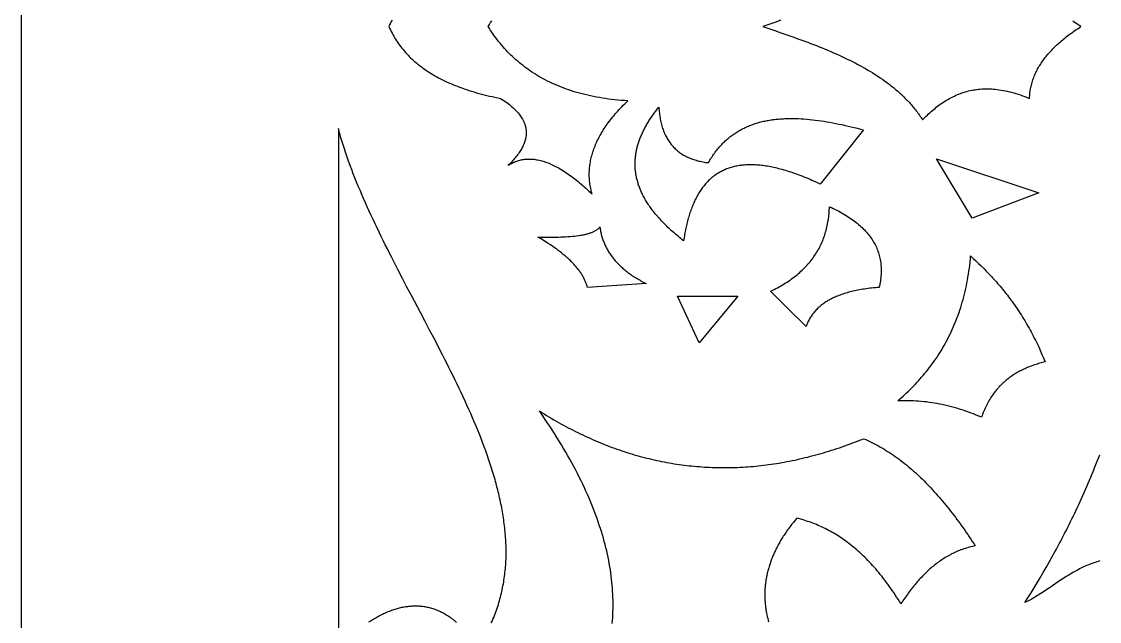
# Model space of a CAD drawing. Extents: x -4113 to -3113, y 1469 to 2469.
# Drawn here: x -4113 to -3908.9, y 1592.1 to 1705.8 of the extents above; entities that cross this region are included whole.
import ezdxf

# ---------------------------------------------------------------- set-up
doc = ezdxf.new("R2010")
doc.units = 0
doc.layers.add('PLAN_1', color=18, linetype='CONTINUOUS')

msp = doc.modelspace()

# ---------------------------------------------------------------- linework, layer by layer
at = {"layer": 'PLAN_1'}
for points in [[(-4113.04, 2469.07), (-3113.04, 2469.07), (-3113.04, 1469.07), (-4113.04, 1469.07)], [(-3987.65, 1664.27), (-3987.92, 1664.48), (-3988.19, 1664.7), (-3988.45, 1664.91), (-3988.71, 1665.13), (-3988.96, 1665.34), (-3989.21, 1665.55), (-3989.46, 1665.77), (-3989.7, 1665.98), (-3989.94, 1666.19), (-3990.17, 1666.4), (-3990.4, 1666.61), (-3990.62, 1666.82), (-3990.84, 1667.03), (-3991.05, 1667.24), (-3991.26, 1667.46), (-3991.47, 1667.66), (-3991.67, 1667.87), (-3991.87, 1668.08), (-3992.06, 1668.29), (-3992.25, 1668.5), (-3992.44, 1668.71), (-3992.62, 1668.92), (-3992.8, 1669.13), (-3992.97, 1669.33), (-3993.14, 1669.54), (-3993.3, 1669.75), (-3993.46, 1669.95), (-3993.62, 1670.16), (-3993.77, 1670.37), (-3993.92, 1670.57), (-3994.07, 1670.78), (-3994.21, 1670.98), (-3994.35, 1671.19), (-3994.48, 1671.39), (-3994.61, 1671.6), (-3994.73, 1671.8), (-3994.86, 1672), (-3994.97, 1672.21), (-3995.09, 1672.41), (-3995.2, 1672.61), (-3995.3, 1672.82), (-3995.41, 1673.02), (-3995.51, 1673.22), (-3995.6, 1673.42), (-3995.69, 1673.62), (-3995.78, 1673.83), (-3995.86, 1674.03), (-3995.95, 1674.23), (-3996.02, 1674.43), (-3996.1, 1674.63), (-3996.17, 1674.83), (-3996.23, 1675.03), (-3996.29, 1675.23), (-3996.35, 1675.43), (-3996.41, 1675.63), (-3996.46, 1675.83), (-3996.51, 1676.02), (-3996.56, 1676.22), (-3996.6, 1676.42), (-3996.64, 1676.62), (-3996.67, 1676.82), (-3996.7, 1677.01), (-3996.73, 1677.21), (-3996.76, 1677.41), (-3996.78, 1677.6), (-3996.8, 1677.8), (-3996.81, 1678), (-3996.83, 1678.19), (-3996.83, 1678.39), (-3996.84, 1678.58), (-3996.84, 1678.78), (-3996.84, 1678.97), (-3996.84, 1679.17), (-3996.83, 1679.36), (-3996.82, 1679.56), (-3996.81, 1679.75), (-3996.79, 1679.95), (-3996.77, 1680.14), (-3996.75, 1680.33), (-3996.72, 1680.53), (-3996.7, 1680.72), (-3996.66, 1680.91), (-3996.63, 1681.11), (-3996.59, 1681.3), (-3996.55, 1681.49), (-3996.51, 1681.68), (-3996.46, 1681.87), (-3996.42, 1682.07), (-3996.36, 1682.26), (-3996.31, 1682.45), (-3996.25, 1682.64), (-3996.19, 1682.83), (-3996.13, 1683.02), (-3996.06, 1683.21), (-3996, 1683.4), (-3995.93, 1683.59), (-3995.85, 1683.78), (-3995.78, 1683.97), (-3995.7, 1684.16), (-3995.62, 1684.35), (-3995.53, 1684.54), (-3995.45, 1684.73), (-3995.36, 1684.92), (-3995.26, 1685.11), (-3995.17, 1685.3), (-3995.07, 1685.48), (-3994.97, 1685.67), (-3994.87, 1685.86), (-3994.77, 1686.05), (-3994.66, 1686.23), (-3994.55, 1686.42), (-3994.44, 1686.61), (-3994.33, 1686.8), (-3994.21, 1686.98), (-3994.09, 1687.17), (-3993.97, 1687.36), (-3993.72, 1687.73), (-3993.47, 1688.1), (-3993.2, 1688.47), (-3992.92, 1688.84), (-3992.64, 1689.21), (-3992.35, 1689.58), (-3992.33, 1689.29), (-3992.3, 1689), (-3992.28, 1688.71), (-3992.24, 1688.43), (-3992.21, 1688.15), (-3992.17, 1687.87), (-3992.12, 1687.6), (-3992.07, 1687.33), (-3992.02, 1687.07), (-3991.96, 1686.81), (-3991.9, 1686.56), (-3991.84, 1686.31), (-3991.77, 1686.06), (-3991.7, 1685.82), (-3991.62, 1685.58), (-3991.54, 1685.35), (-3991.46, 1685.12), (-3991.37, 1684.9), (-3991.27, 1684.68), (-3991.18, 1684.46), (-3991.08, 1684.25), (-3990.97, 1684.04), (-3990.86, 1683.84), (-3990.75, 1683.64), (-3990.63, 1683.44), (-3990.51, 1683.25), (-3990.39, 1683.06), (-3990.26, 1682.88), (-3990.13, 1682.7), (-3989.99, 1682.53), (-3989.85, 1682.36), (-3989.7, 1682.19), (-3989.56, 1682.03), (-3989.4, 1681.87), (-3989.25, 1681.72), (-3989.08, 1681.57), (-3988.92, 1681.42), (-3988.75, 1681.28), (-3988.58, 1681.14), (-3988.4, 1681.01), (-3988.22, 1680.88), (-3988.03, 1680.76), (-3987.85, 1680.64), (-3987.65, 1680.52), (-3987.46, 1680.41), (-3987.25, 1680.3), (-3987.05, 1680.2), (-3986.84, 1680.1), (-3986.63, 1680), (-3986.41, 1679.91), (-3986.19, 1679.82), (-3985.96, 1679.74), (-3985.73, 1679.66), (-3985.5, 1679.59), (-3985.26, 1679.52), (-3985.02, 1679.45), (-3984.78, 1679.39), (-3984.53, 1679.33), (-3984.27, 1679.28), (-3984.02, 1679.23), (-3983.75, 1679.19), (-3983.49, 1679.14), (-3983.22, 1679.11), (-3982.95, 1679.08), (-3982.81, 1679.31), (-3982.68, 1679.54), (-3982.54, 1679.76), (-3982.41, 1679.98), (-3982.27, 1680.2), (-3982.12, 1680.42), (-3981.98, 1680.63), (-3981.83, 1680.83), (-3981.68, 1681.04), (-3981.53, 1681.24), (-3981.38, 1681.43), (-3981.23, 1681.62), (-3981.07, 1681.81), (-3980.92, 1682), (-3980.76, 1682.18), (-3980.6, 1682.36), (-3980.43, 1682.53), (-3980.27, 1682.7), (-3980.1, 1682.87), (-3979.93, 1683.04), (-3979.76, 1683.2), (-3979.59, 1683.35), (-3979.42, 1683.51), (-3979.24, 1683.66), (-3979.06, 1683.81), (-3978.88, 1683.95), (-3978.7, 1684.09), (-3978.52, 1684.23), (-3978.34, 1684.36), (-3978.15, 1684.5), (-3977.96, 1684.62), (-3977.77, 1684.75), (-3977.58, 1684.87), (-3977.39, 1684.99), (-3977.2, 1685.1), (-3977, 1685.22), (-3976.8, 1685.33), (-3976.6, 1685.43), (-3976.4, 1685.54), (-3976.2, 1685.64), (-3976, 1685.73), (-3975.79, 1685.83), (-3975.58, 1685.92), (-3975.38, 1686.01), (-3975.17, 1686.09), (-3974.95, 1686.18), (-3974.74, 1686.26), (-3974.53, 1686.33), (-3974.31, 1686.41), (-3974.09, 1686.48), (-3973.88, 1686.55), (-3973.66, 1686.62), (-3973.43, 1686.68), (-3973.21, 1686.74), (-3972.99, 1686.8), (-3972.76, 1686.85), (-3972.53, 1686.91), (-3972.3, 1686.96), (-3972.07, 1687), (-3971.84, 1687.05), (-3971.61, 1687.09), (-3971.38, 1687.13), (-3971.14, 1687.17), (-3970.9, 1687.2), (-3970.67, 1687.24), (-3970.43, 1687.27), (-3970.19, 1687.29), (-3969.94, 1687.32), (-3969.7, 1687.34), (-3969.46, 1687.36), (-3969.21, 1687.38), (-3968.97, 1687.4), (-3968.72, 1687.41), (-3968.47, 1687.42), (-3968.22, 1687.43), (-3967.97, 1687.44), (-3967.71, 1687.44), (-3967.46, 1687.45), (-3967.21, 1687.45), (-3966.95, 1687.45), (-3966.69, 1687.44), (-3966.43, 1687.44), (-3966.17, 1687.43), (-3965.91, 1687.42), (-3965.39, 1687.39), (-3964.86, 1687.36), (-3964.33, 1687.32), (-3963.79, 1687.27), (-3963.25, 1687.21), (-3962.71, 1687.15), (-3962.16, 1687.08), (-3961.61, 1687), (-3961.06, 1686.92), (-3960.5, 1686.82), (-3959.94, 1686.73), (-3959.37, 1686.62), (-3958.8, 1686.51), (-3958.23, 1686.4), (-3957.66, 1686.28), (-3957.08, 1686.15), (-3956.5, 1686.02), (-3955.92, 1685.88), (-3955.34, 1685.74), (-3954.75, 1685.59), (-3954.16, 1685.44), (-3953.57, 1685.29), (-3961.79, 1675.02), (-3962.18, 1675.2), (-3962.57, 1675.38), (-3962.96, 1675.56), (-3963.34, 1675.72), (-3963.71, 1675.89), (-3964.09, 1676.05), (-3964.46, 1676.2), (-3964.82, 1676.35), (-3965.19, 1676.49), (-3965.55, 1676.63), (-3965.9, 1676.77), (-3966.26, 1676.9), (-3966.61, 1677.02), (-3966.96, 1677.14), (-3967.3, 1677.26), (-3967.64, 1677.37), (-3967.98, 1677.48), (-3968.31, 1677.58), (-3968.64, 1677.67), (-3968.97, 1677.77), (-3969.29, 1677.85), (-3969.61, 1677.94), (-3969.93, 1678.02), (-3970.24, 1678.09), (-3970.55, 1678.16), (-3970.86, 1678.23), (-3971.16, 1678.29), (-3971.47, 1678.34), (-3971.76, 1678.39), (-3972.06, 1678.44), (-3972.35, 1678.48), (-3972.64, 1678.52), (-3972.93, 1678.56), (-3973.21, 1678.59), (-3973.49, 1678.61), (-3973.76, 1678.63), (-3974.04, 1678.65), (-3974.31, 1678.66), (-3974.57, 1678.67), (-3974.84, 1678.67), (-3975.1, 1678.67), (-3975.36, 1678.67), (-3975.61, 1678.66), (-3975.87, 1678.65), (-3976.11, 1678.63), (-3976.36, 1678.61), (-3976.6, 1678.58), (-3976.84, 1678.55), (-3977.08, 1678.52), (-3977.32, 1678.48), (-3977.55, 1678.44), (-3977.78, 1678.39), (-3978, 1678.34), (-3978.23, 1678.29), (-3978.45, 1678.23), (-3978.66, 1678.17), (-3978.88, 1678.1), (-3979.09, 1678.03), (-3979.3, 1677.96), (-3979.51, 1677.88), (-3979.71, 1677.8), (-3979.91, 1677.71), (-3980.11, 1677.62), (-3980.3, 1677.53), (-3980.5, 1677.43), (-3980.69, 1677.33), (-3980.87, 1677.22), (-3981.06, 1677.11), (-3981.24, 1677), (-3981.42, 1676.88), (-3981.59, 1676.76), (-3981.77, 1676.64), (-3981.94, 1676.51), (-3982.11, 1676.38), (-3982.27, 1676.25), (-3982.44, 1676.11), (-3982.6, 1675.97), (-3982.75, 1675.82), (-3982.91, 1675.67), (-3983.06, 1675.52), (-3983.21, 1675.36), (-3983.36, 1675.2), (-3983.51, 1675.04), (-3983.65, 1674.87), (-3983.79, 1674.7), (-3983.93, 1674.52), (-3984.06, 1674.35), (-3984.2, 1674.16), (-3984.33, 1673.98), (-3984.46, 1673.79), (-3984.58, 1673.6), (-3984.7, 1673.4), (-3984.83, 1673.21), (-3984.94, 1673), (-3985.06, 1672.8), (-3985.17, 1672.59), (-3985.29, 1672.38), (-3985.4, 1672.16), (-3985.5, 1671.95), (-3985.61, 1671.72), (-3985.71, 1671.5), (-3985.81, 1671.27), (-3985.91, 1671.04), (-3986, 1670.81), (-3986.1, 1670.57), (-3986.19, 1670.33), (-3986.28, 1670.08), (-3986.36, 1669.84), (-3986.45, 1669.59), (-3986.53, 1669.33), (-3986.61, 1669.08), (-3986.69, 1668.82), (-3986.76, 1668.56), (-3986.84, 1668.29), (-3986.91, 1668.02), (-3986.98, 1667.75), (-3987.04, 1667.48), (-3987.11, 1667.2), (-3987.17, 1666.92), (-3987.23, 1666.64), (-3987.29, 1666.35), (-3987.35, 1666.06), (-3987.4, 1665.77), (-3987.46, 1665.48), (-3987.51, 1665.18), (-3987.56, 1664.88), (-3987.6, 1664.58)], [(-3933, 1668.57), (-3939.76, 1679.81), (-3920.37, 1673.35)], [(-3960.03, 1670.72), (-3959.67, 1670.56), (-3959.31, 1670.39), (-3958.96, 1670.22), (-3958.62, 1670.05), (-3958.28, 1669.87), (-3957.95, 1669.7), (-3957.63, 1669.52), (-3957.31, 1669.34), (-3957, 1669.15), (-3956.7, 1668.96), (-3956.41, 1668.78), (-3956.12, 1668.58), (-3955.84, 1668.39), (-3955.56, 1668.2), (-3955.3, 1668), (-3955.03, 1667.8), (-3954.78, 1667.59), (-3954.53, 1667.39), (-3954.29, 1667.18), (-3954.06, 1666.97), (-3953.84, 1666.76), (-3953.62, 1666.54), (-3953.4, 1666.33), (-3953.2, 1666.11), (-3953, 1665.89), (-3952.81, 1665.66), (-3952.62, 1665.44), (-3952.45, 1665.21), (-3952.27, 1664.98), (-3952.11, 1664.74), (-3951.95, 1664.51), (-3951.8, 1664.27), (-3951.66, 1664.03), (-3951.52, 1663.79), (-3951.39, 1663.54), (-3951.27, 1663.29), (-3951.15, 1663.05), (-3951.05, 1662.79), (-3950.94, 1662.54), (-3950.85, 1662.28), (-3950.76, 1662.02), (-3950.68, 1661.76), (-3950.6, 1661.5), (-3950.54, 1661.23), (-3950.48, 1660.97), (-3950.42, 1660.7), (-3950.37, 1660.42), (-3950.33, 1660.15), (-3950.3, 1659.87), (-3950.27, 1659.59), (-3950.25, 1659.31), (-3950.24, 1659.02), (-3950.24, 1658.74), (-3950.24, 1658.45), (-3950.25, 1658.16), (-3950.26, 1657.86), (-3950.28, 1657.57), (-3950.31, 1657.27), (-3950.35, 1656.97), (-3950.39, 1656.67), (-3950.44, 1656.36), (-3950.49, 1656.05), (-3950.56, 1655.74), (-3950.63, 1655.43), (-3950.99, 1655.4), (-3951.34, 1655.37), (-3951.7, 1655.34), (-3952.04, 1655.31), (-3952.38, 1655.27), (-3952.72, 1655.23), (-3953.05, 1655.18), (-3953.38, 1655.13), (-3953.71, 1655.08), (-3954.03, 1655.03), (-3954.34, 1654.98), (-3954.65, 1654.92), (-3954.95, 1654.86), (-3955.26, 1654.79), (-3955.55, 1654.73), (-3955.84, 1654.66), (-3956.13, 1654.58), (-3956.41, 1654.51), (-3956.69, 1654.43), (-3956.96, 1654.35), (-3957.23, 1654.27), (-3957.5, 1654.18), (-3957.76, 1654.09), (-3958.01, 1654), (-3958.26, 1653.91), (-3958.51, 1653.81), (-3958.75, 1653.71), (-3958.98, 1653.6), (-3959.21, 1653.5), (-3959.44, 1653.39), (-3959.66, 1653.28), (-3959.88, 1653.16), (-3960.1, 1653.05), (-3960.31, 1652.93), (-3960.51, 1652.8), (-3960.71, 1652.68), (-3960.9, 1652.55), (-3961.09, 1652.42), (-3961.28, 1652.28), (-3961.46, 1652.15), (-3961.64, 1652.01), (-3961.81, 1651.87), (-3961.98, 1651.72), (-3962.14, 1651.57), (-3962.3, 1651.42), (-3962.45, 1651.27), (-3962.6, 1651.11), (-3962.75, 1650.96), (-3962.89, 1650.79), (-3963.02, 1650.63), (-3963.15, 1650.46), (-3963.28, 1650.29), (-3963.4, 1650.12), (-3963.52, 1649.94), (-3963.63, 1649.77), (-3963.74, 1649.58), (-3963.84, 1649.4), (-3963.94, 1649.21), (-3964.04, 1649.02), (-3964.12, 1648.83), (-3964.21, 1648.64), (-3964.29, 1648.44), (-3964.37, 1648.24), (-3964.44, 1648.04), (-3967.82, 1651.37), (-3969.5, 1653.04), (-3971.19, 1654.72), (-3970.86, 1654.88), (-3970.53, 1655.04), (-3970.2, 1655.21), (-3969.88, 1655.38), (-3969.56, 1655.56), (-3969.25, 1655.73), (-3968.94, 1655.91), (-3968.64, 1656.09), (-3968.35, 1656.28), (-3968.06, 1656.46), (-3967.77, 1656.65), (-3967.49, 1656.84), (-3967.21, 1657.04), (-3966.94, 1657.24), (-3966.68, 1657.44), (-3966.42, 1657.64), (-3966.17, 1657.85), (-3965.92, 1658.06), (-3965.67, 1658.27), (-3965.43, 1658.49), (-3965.2, 1658.7), (-3964.97, 1658.93), (-3964.75, 1659.15), (-3964.53, 1659.37), (-3964.32, 1659.6), (-3964.11, 1659.84), (-3963.9, 1660.07), (-3963.71, 1660.31), (-3963.51, 1660.55), (-3963.33, 1660.79), (-3963.14, 1661.04), (-3962.97, 1661.29), (-3962.8, 1661.54), (-3962.63, 1661.79), (-3962.47, 1662.05), (-3962.31, 1662.31), (-3962.16, 1662.57), (-3962.01, 1662.84), (-3961.87, 1663.11), (-3961.74, 1663.38), (-3961.61, 1663.65), (-3961.48, 1663.93), (-3961.36, 1664.21), (-3961.25, 1664.49), (-3961.14, 1664.77), (-3961.03, 1665.06), (-3960.93, 1665.35), (-3960.84, 1665.65), (-3960.75, 1665.94), (-3960.66, 1666.24), (-3960.59, 1666.54), (-3960.51, 1666.85), (-3960.44, 1667.16), (-3960.38, 1667.47), (-3960.32, 1667.78), (-3960.27, 1668.1), (-3960.22, 1668.41), (-3960.18, 1668.74), (-3960.14, 1669.06), (-3960.11, 1669.39), (-3960.08, 1669.72), (-3960.06, 1670.05), (-3960.04, 1670.39)], [(-3994.7, 1656.15), (-3997.49, 1655.97), (-4000.28, 1655.79), (-4003.07, 1655.61), (-4005.86, 1655.43), (-4005.9, 1655.58), (-4005.94, 1655.73), (-4005.99, 1655.88), (-4006.04, 1656.03), (-4006.09, 1656.18), (-4006.15, 1656.33), (-4006.21, 1656.48), (-4006.27, 1656.62), (-4006.33, 1656.77), (-4006.4, 1656.92), (-4006.48, 1657.07), (-4006.55, 1657.22), (-4006.63, 1657.37), (-4006.72, 1657.52), (-4006.8, 1657.67), (-4006.89, 1657.82), (-4006.99, 1657.97), (-4007.08, 1658.12), (-4007.18, 1658.27), (-4007.29, 1658.42), (-4007.39, 1658.56), (-4007.5, 1658.71), (-4007.62, 1658.86), (-4007.74, 1659.01), (-4007.86, 1659.16), (-4007.98, 1659.31), (-4008.11, 1659.46), (-4008.24, 1659.61), (-4008.38, 1659.76), (-4008.51, 1659.91), (-4008.66, 1660.06), (-4008.8, 1660.21), (-4008.95, 1660.36), (-4009.1, 1660.51), (-4009.26, 1660.66), (-4009.42, 1660.8), (-4009.58, 1660.95), (-4009.75, 1661.1), (-4009.91, 1661.25), (-4010.09, 1661.4), (-4010.26, 1661.55), (-4010.44, 1661.7), (-4010.63, 1661.85), (-4010.81, 1662), (-4011, 1662.15), (-4011.2, 1662.3), (-4011.39, 1662.45), (-4011.59, 1662.6), (-4011.8, 1662.75), (-4012, 1662.9), (-4012.43, 1663.19), (-4012.87, 1663.49), (-4013.32, 1663.79), (-4013.79, 1664.09), (-4014.26, 1664.39), (-4014.76, 1664.69), (-4015.27, 1664.98), (-4014.26, 1664.97), (-4013.76, 1664.97), (-4013.27, 1664.97), (-4012.79, 1664.97), (-4012.3, 1664.97), (-4011.83, 1664.98), (-4011.36, 1664.99), (-4010.9, 1665), (-4010.44, 1665.02), (-4010, 1665.04), (-4009.56, 1665.07), (-4009.13, 1665.1), (-4008.72, 1665.13), (-4008.31, 1665.17), (-4007.91, 1665.22), (-4007.53, 1665.27), (-4007.16, 1665.32), (-4006.98, 1665.36), (-4006.8, 1665.39), (-4006.62, 1665.42), (-4006.45, 1665.46), (-4006.28, 1665.49), (-4006.12, 1665.53), (-4005.96, 1665.57), (-4005.8, 1665.62), (-4005.65, 1665.66), (-4005.5, 1665.71), (-4005.35, 1665.76), (-4005.21, 1665.81), (-4005.07, 1665.86), (-4004.93, 1665.91), (-4004.8, 1665.97), (-4004.68, 1666.03), (-4004.56, 1666.09), (-4004.44, 1666.15), (-4004.32, 1666.21), (-4004.22, 1666.28), (-4004.11, 1666.35), (-4004.01, 1666.42), (-4003.92, 1666.49), (-4003.83, 1666.57), (-4003.74, 1666.65), (-4003.66, 1666.73), (-4003.58, 1666.81), (-4003.51, 1666.9), (-4003.48, 1666.68), (-4003.45, 1666.47), (-4003.42, 1666.26), (-4003.38, 1666.06), (-4003.33, 1665.85), (-4003.29, 1665.65), (-4003.24, 1665.44), (-4003.18, 1665.24), (-4003.13, 1665.04), (-4003.07, 1664.84), (-4003, 1664.64), (-4002.93, 1664.44), (-4002.86, 1664.25), (-4002.79, 1664.05), (-4002.71, 1663.86), (-4002.63, 1663.67), (-4002.55, 1663.48), (-4002.46, 1663.29), (-4002.37, 1663.11), (-4002.27, 1662.92), (-4002.18, 1662.74), (-4002.07, 1662.55), (-4001.97, 1662.37), (-4001.86, 1662.19), (-4001.75, 1662.01), (-4001.63, 1661.84), (-4001.51, 1661.66), (-4001.39, 1661.49), (-4001.27, 1661.31), (-4001.14, 1661.14), (-4001, 1660.97), (-4000.87, 1660.8), (-4000.73, 1660.64), (-4000.59, 1660.47), (-4000.44, 1660.31), (-4000.29, 1660.14), (-4000.14, 1659.98), (-3999.98, 1659.82), (-3999.82, 1659.66), (-3999.66, 1659.5), (-3999.49, 1659.35), (-3999.32, 1659.19), (-3999.15, 1659.04), (-3998.97, 1658.89), (-3998.79, 1658.74), (-3998.6, 1658.59), (-3998.42, 1658.44), (-3998.22, 1658.29), (-3998.03, 1658.15), (-3997.83, 1658.01), (-3997.63, 1657.86), (-3997.43, 1657.72), (-3997.22, 1657.58), (-3997.01, 1657.45), (-3996.79, 1657.31), (-3996.57, 1657.18), (-3996.35, 1657.04), (-3996.12, 1656.91), (-3995.9, 1656.78), (-3995.66, 1656.65), (-3995.43, 1656.52), (-3995.19, 1656.39), (-3994.95, 1656.27)], [(-3931.24, 1630.83), (-3931.73, 1631.04), (-3932.23, 1631.25), (-3932.72, 1631.45), (-3933.22, 1631.63), (-3933.72, 1631.82), (-3934.21, 1631.99), (-3934.71, 1632.16), (-3935.2, 1632.32), (-3935.7, 1632.47), (-3936.19, 1632.62), (-3936.69, 1632.76), (-3937.19, 1632.89), (-3937.68, 1633.01), (-3938.18, 1633.13), (-3938.67, 1633.23), (-3939.17, 1633.33), (-3939.67, 1633.43), (-3940.16, 1633.51), (-3940.66, 1633.59), (-3941.15, 1633.66), (-3941.65, 1633.73), (-3942.14, 1633.78), (-3942.64, 1633.83), (-3943.14, 1633.87), (-3943.63, 1633.9), (-3944.13, 1633.93), (-3944.62, 1633.95), (-3945.12, 1633.96), (-3945.61, 1633.96), (-3946.11, 1633.96), (-3946.61, 1633.95), (-3947.1, 1633.93), (-3946.76, 1634.23), (-3946.42, 1634.53), (-3946.08, 1634.84), (-3945.75, 1635.15), (-3945.42, 1635.46), (-3945.09, 1635.78), (-3944.77, 1636.09), (-3944.44, 1636.42), (-3944.13, 1636.74), (-3943.81, 1637.07), (-3943.5, 1637.4), (-3943.19, 1637.74), (-3942.89, 1638.08), (-3942.59, 1638.42), (-3942.29, 1638.77), (-3942, 1639.12), (-3941.71, 1639.47), (-3941.42, 1639.83), (-3941.14, 1640.19), (-3940.86, 1640.56), (-3940.59, 1640.93), (-3940.32, 1641.3), (-3940.05, 1641.68), (-3939.79, 1642.06), (-3939.53, 1642.45), (-3939.28, 1642.84), (-3939.03, 1643.24), (-3938.78, 1643.64), (-3938.54, 1644.04), (-3938.31, 1644.45), (-3938.07, 1644.86), (-3937.85, 1645.28), (-3937.62, 1645.7), (-3937.41, 1646.13), (-3937.19, 1646.56), (-3936.98, 1647), (-3936.78, 1647.44), (-3936.58, 1647.89), (-3936.39, 1648.34), (-3936.2, 1648.79), (-3936.01, 1649.26), (-3935.84, 1649.72), (-3935.66, 1650.19), (-3935.49, 1650.67), (-3935.33, 1651.15), (-3935.17, 1651.64), (-3935.02, 1652.13), (-3934.87, 1652.63), (-3934.73, 1653.14), (-3934.59, 1653.65), (-3934.46, 1654.16), (-3934.34, 1654.68), (-3934.22, 1655.21), (-3934.1, 1655.74), (-3934, 1656.28), (-3933.89, 1656.83), (-3933.8, 1657.38), (-3933.71, 1657.93), (-3933.62, 1658.49), (-3933.54, 1659.06), (-3933.47, 1659.64), (-3933.41, 1660.22), (-3933.35, 1660.81), (-3933.29, 1661.4), (-3932.79, 1660.94), (-3932.3, 1660.47), (-3931.8, 1660), (-3931.31, 1659.52), (-3930.82, 1659.04), (-3930.33, 1658.54), (-3930.09, 1658.29), (-3929.85, 1658.04), (-3929.61, 1657.78), (-3929.37, 1657.52), (-3929.13, 1657.26), (-3928.89, 1657), (-3928.65, 1656.74), (-3928.42, 1656.47), (-3928.18, 1656.2), (-3927.95, 1655.93), (-3927.71, 1655.65), (-3927.48, 1655.37), (-3927.25, 1655.09), (-3927.02, 1654.81), (-3926.79, 1654.52), (-3926.56, 1654.23), (-3926.33, 1653.94), (-3926.1, 1653.64), (-3925.88, 1653.34), (-3925.65, 1653.04), (-3925.43, 1652.74), (-3925.21, 1652.43), (-3924.99, 1652.12), (-3924.77, 1651.8), (-3924.55, 1651.48), (-3924.33, 1651.16), (-3924.12, 1650.83), (-3923.9, 1650.5), (-3923.69, 1650.17), (-3923.48, 1649.83), (-3923.27, 1649.49), (-3923.06, 1649.14), (-3922.85, 1648.79), (-3922.64, 1648.44), (-3922.44, 1648.08), (-3922.23, 1647.72), (-3922.03, 1647.36), (-3921.83, 1646.99), (-3921.63, 1646.61), (-3921.43, 1646.24), (-3921.24, 1645.85), (-3921.04, 1645.47), (-3920.85, 1645.08), (-3920.66, 1644.68), (-3920.47, 1644.28), (-3920.28, 1643.87), (-3920.1, 1643.46), (-3919.91, 1643.05), (-3919.73, 1642.63), (-3919.55, 1642.2), (-3919.37, 1641.77), (-3919.19, 1641.34), (-3919.44, 1641.27), (-3919.69, 1641.21), (-3919.94, 1641.14), (-3920.18, 1641.07), (-3920.43, 1640.99), (-3920.67, 1640.92), (-3920.91, 1640.84), (-3921.15, 1640.76), (-3921.39, 1640.68), (-3921.63, 1640.59), (-3921.86, 1640.51), (-3922.1, 1640.42), (-3922.33, 1640.32), (-3922.56, 1640.23), (-3922.79, 1640.13), (-3923.01, 1640.03), (-3923.24, 1639.92), (-3923.46, 1639.82), (-3923.69, 1639.71), (-3923.91, 1639.6), (-3924.12, 1639.48), (-3924.34, 1639.36), (-3924.55, 1639.24), (-3924.77, 1639.11), (-3924.98, 1638.98), (-3925.19, 1638.85), (-3925.39, 1638.72), (-3925.6, 1638.58), (-3925.8, 1638.44), (-3926, 1638.29), (-3926.19, 1638.14), (-3926.39, 1637.99), (-3926.58, 1637.83), (-3926.77, 1637.67), (-3926.96, 1637.51), (-3927.15, 1637.34), (-3927.33, 1637.17), (-3927.51, 1636.99), (-3927.69, 1636.81), (-3927.86, 1636.63), (-3928.04, 1636.44), (-3928.21, 1636.24), (-3928.38, 1636.05), (-3928.54, 1635.85), (-3928.7, 1635.64), (-3928.86, 1635.43), (-3929.02, 1635.22), (-3929.18, 1635), (-3929.33, 1634.77), (-3929.48, 1634.55), (-3929.62, 1634.31), (-3929.76, 1634.07), (-3929.9, 1633.83), (-3930.04, 1633.58), (-3930.17, 1633.33), (-3930.31, 1633.07), (-3930.43, 1632.81), (-3930.56, 1632.55), (-3930.68, 1632.27), (-3930.8, 1631.99), (-3930.91, 1631.71), (-3931.02, 1631.42), (-3931.13, 1631.13)], [(-3984.71, 1644.92), (-3988.82, 1653.76), (-3977.36, 1653.76)]]:
    msp.add_lwpolyline(points, close=True, dxfattribs=at)
for points in [[(-4042.88, 1706.11), (-4043.04, 1705.81), (-4043.19, 1705.5), (-4043.33, 1705.19), (-4043.47, 1704.88), (-4043.33, 1704.56), (-4043.19, 1704.25), (-4043.04, 1703.95), (-4042.88, 1703.64), (-4042.72, 1703.34), (-4042.56, 1703.05), (-4042.38, 1702.75), (-4042.2, 1702.46), (-4042.02, 1702.17), (-4041.83, 1701.89), (-4041.63, 1701.6), (-4041.43, 1701.32), (-4041.22, 1701.05), (-4041.01, 1700.77), (-4040.79, 1700.5), (-4040.56, 1700.24), (-4040.33, 1699.97), (-4040.1, 1699.71), (-4039.85, 1699.45), (-4039.6, 1699.2), (-4039.35, 1698.95), (-4039.08, 1698.7), (-4038.82, 1698.46), (-4038.54, 1698.21), (-4038.26, 1697.97), (-4037.98, 1697.74), (-4037.68, 1697.51), (-4037.38, 1697.28), (-4037.08, 1697.05), (-4036.77, 1696.83), (-4036.45, 1696.61), (-4036.13, 1696.39), (-4035.8, 1696.18), (-4035.46, 1695.97), (-4035.12, 1695.76), (-4034.77, 1695.56), (-4034.41, 1695.36), (-4034.05, 1695.17), (-4033.68, 1694.97), (-4033.31, 1694.78), (-4032.92, 1694.6), (-4032.54, 1694.41), (-4032.14, 1694.23), (-4031.74, 1694.06), (-4031.33, 1693.88), (-4030.92, 1693.71), (-4030.5, 1693.55), (-4030.07, 1693.39), (-4029.64, 1693.23), (-4029.2, 1693.07), (-4028.75, 1692.92), (-4028.3, 1692.77), (-4027.83, 1692.62), (-4027.37, 1692.48), (-4026.89, 1692.34), (-4026.41, 1692.21), (-4025.92, 1692.08), (-4025.43, 1691.95), (-4024.93, 1691.82), (-4024.42, 1691.7), (-4023.9, 1691.59), (-4023.38, 1691.47), (-4022.85, 1691.36), (-4022.32, 1691.25), (-4022.01, 1691.06), (-4021.71, 1690.86), (-4021.43, 1690.66), (-4021.16, 1690.46), (-4020.89, 1690.27), (-4020.64, 1690.07), (-4020.4, 1689.87), (-4020.16, 1689.67), (-4019.94, 1689.48), (-4019.73, 1689.28), (-4019.53, 1689.08), (-4019.34, 1688.88), (-4019.16, 1688.69), (-4018.99, 1688.49), (-4018.82, 1688.29), (-4018.67, 1688.09), (-4018.53, 1687.89), (-4018.4, 1687.7), (-4018.27, 1687.5), (-4018.16, 1687.3), (-4018.1, 1687.2), (-4018.05, 1687.1), (-4018, 1687.01), (-4017.95, 1686.91), (-4017.91, 1686.81), (-4017.87, 1686.71), (-4017.83, 1686.61), (-4017.79, 1686.51), (-4017.75, 1686.41), (-4017.72, 1686.31), (-4017.69, 1686.21), (-4017.66, 1686.12), (-4017.63, 1686.02), (-4017.6, 1685.92), (-4017.58, 1685.82), (-4017.56, 1685.72), (-4017.54, 1685.62), (-4017.53, 1685.52), (-4017.51, 1685.42), (-4017.5, 1685.33), (-4017.49, 1685.23), (-4017.48, 1685.13), (-4017.47, 1685.03), (-4017.47, 1684.93), (-4017.47, 1684.73), (-4017.47, 1684.53), (-4017.48, 1684.34), (-4017.5, 1684.14), (-4017.53, 1683.94), (-4017.57, 1683.74), (-4017.61, 1683.55), (-4017.66, 1683.35), (-4017.72, 1683.15), (-4017.79, 1682.95), (-4017.86, 1682.76), (-4017.94, 1682.56), (-4018.02, 1682.36), (-4018.12, 1682.16), (-4018.22, 1681.97), (-4018.32, 1681.77), (-4018.44, 1681.57), (-4018.55, 1681.37), (-4018.68, 1681.17), (-4018.81, 1680.98), (-4018.95, 1680.78), (-4019.09, 1680.58), (-4019.24, 1680.38), (-4019.4, 1680.19), (-4019.56, 1679.99), (-4019.73, 1679.79), (-4019.9, 1679.59), (-4020.08, 1679.4), (-4020.26, 1679.2), (-4020.45, 1679), (-4020.65, 1678.8), (-4020.85, 1678.61), (-4020.65, 1678.73), (-4020.46, 1678.84), (-4020.26, 1678.95), (-4020.06, 1679.05), (-4019.86, 1679.14), (-4019.66, 1679.23), (-4019.46, 1679.31), (-4019.25, 1679.38), (-4019.04, 1679.45), (-4018.83, 1679.51), (-4018.62, 1679.56), (-4018.41, 1679.61), (-4018.2, 1679.65), (-4017.98, 1679.69), (-4017.76, 1679.72), (-4017.54, 1679.74), (-4017.32, 1679.75), (-4017.1, 1679.76), (-4016.87, 1679.77), (-4016.65, 1679.76), (-4016.42, 1679.75), (-4016.19, 1679.73), (-4015.96, 1679.71), (-4015.72, 1679.68), (-4015.49, 1679.64), (-4015.25, 1679.6), (-4015.01, 1679.55), (-4014.77, 1679.49), (-4014.53, 1679.43), (-4014.29, 1679.36), (-4014.04, 1679.28), (-4013.8, 1679.2), (-4013.55, 1679.11), (-4013.3, 1679.02), (-4013.05, 1678.91), (-4012.79, 1678.81), (-4012.54, 1678.69), (-4012.28, 1678.57), (-4012.02, 1678.44), (-4011.76, 1678.31), (-4011.5, 1678.16), (-4011.23, 1678.02), (-4010.97, 1677.86), (-4010.7, 1677.7), (-4010.43, 1677.53), (-4010.16, 1677.36), (-4009.88, 1677.18), (-4009.61, 1676.99), (-4009.33, 1676.8), (-4009.06, 1676.6), (-4008.78, 1676.39), (-4008.49, 1676.18), (-4008.21, 1675.96), (-4007.93, 1675.73), (-4007.64, 1675.5), (-4007.35, 1675.26), (-4007.06, 1675.01), (-4006.77, 1674.76), (-4006.48, 1674.5), (-4006.18, 1674.24), (-4005.88, 1673.96), (-4005.58, 1673.68), (-4005.28, 1673.4), (-4004.98, 1673.11), (-4005.06, 1673.38), (-4005.13, 1673.66), (-4005.19, 1673.94), (-4005.25, 1674.21), (-4005.3, 1674.49), (-4005.35, 1674.76), (-4005.39, 1675.04), (-4005.42, 1675.32), (-4005.45, 1675.59), (-4005.48, 1675.87), (-4005.49, 1676.14), (-4005.51, 1676.42), (-4005.51, 1676.7), (-4005.51, 1676.97), (-4005.51, 1677.25), (-4005.5, 1677.53), (-4005.48, 1677.8), (-4005.46, 1678.08), (-4005.43, 1678.35), (-4005.4, 1678.63), (-4005.36, 1678.91), (-4005.31, 1679.18), (-4005.26, 1679.46), (-4005.2, 1679.74), (-4005.14, 1680.01), (-4005.07, 1680.29), (-4005, 1680.56), (-4004.92, 1680.84), (-4004.83, 1681.12), (-4004.74, 1681.39), (-4004.64, 1681.67), (-4004.54, 1681.95), (-4004.43, 1682.22), (-4004.32, 1682.5), (-4004.2, 1682.78), (-4004.07, 1683.05), (-4003.94, 1683.33), (-4003.8, 1683.6), (-4003.66, 1683.88), (-4003.51, 1684.16), (-4003.36, 1684.43), (-4003.2, 1684.71), (-4003.03, 1684.99), (-4002.86, 1685.26), (-4002.68, 1685.54), (-4002.5, 1685.81), (-4002.31, 1686.09), (-4002.12, 1686.37), (-4001.92, 1686.64), (-4001.71, 1686.92), (-4001.5, 1687.2), (-4001.28, 1687.47), (-4001.06, 1687.75), (-4000.83, 1688.02), (-4000.6, 1688.3), (-4000.35, 1688.58), (-4000.11, 1688.85), (-3999.86, 1689.13), (-3999.6, 1689.4), (-3999.34, 1689.68), (-3999.07, 1689.96), (-3998.79, 1690.23), (-3998.51, 1690.51), (-3998.22, 1690.78), (-3998.85, 1690.83), (-3999.48, 1690.88), (-4000.09, 1690.93), (-4000.7, 1691), (-4001.3, 1691.07), (-4001.89, 1691.14), (-4002.47, 1691.23), (-4003.04, 1691.31), (-4003.61, 1691.41), (-4004.17, 1691.51), (-4004.72, 1691.62), (-4005.27, 1691.73), (-4005.81, 1691.85), (-4006.34, 1691.97), (-4006.86, 1692.11), (-4007.37, 1692.24), (-4007.88, 1692.39), (-4008.38, 1692.53), (-4008.88, 1692.69), (-4009.36, 1692.85), (-4009.84, 1693.02), (-4010.32, 1693.19), (-4010.78, 1693.36), (-4011.24, 1693.55), (-4011.69, 1693.74), (-4012.14, 1693.93), (-4012.58, 1694.13), (-4013.01, 1694.33), (-4013.44, 1694.54), (-4013.86, 1694.76), (-4014.27, 1694.98), (-4014.68, 1695.2), (-4015.08, 1695.43), (-4015.47, 1695.67), (-4015.86, 1695.91), (-4016.24, 1696.16), (-4016.62, 1696.41), (-4016.99, 1696.66), (-4017.35, 1696.92), (-4017.71, 1697.19), (-4018.06, 1697.46), (-4018.41, 1697.73), (-4018.75, 1698.01), (-4019.08, 1698.3), (-4019.41, 1698.58), (-4019.74, 1698.88), (-4020.05, 1699.18), (-4020.37, 1699.48), (-4020.67, 1699.78), (-4020.98, 1700.09), (-4021.27, 1700.41), (-4021.56, 1700.73), (-4021.85, 1701.05), (-4022.13, 1701.38), (-4022.41, 1701.71), (-4022.68, 1702.05), (-4022.94, 1702.39), (-4023.2, 1702.73), (-4023.46, 1703.08), (-4023.71, 1703.43), (-4023.96, 1703.79), (-4024.2, 1704.15), (-4024.43, 1704.51), (-4024.67, 1704.88), (-4024.43, 1705.24), (-4024.2, 1705.61), (-4023.96, 1705.97)], [(-3969.22, 1706.05), (-3970.37, 1705.65), (-3971.51, 1705.26), (-3972.66, 1704.88), (-3971.51, 1704.49), (-3970.37, 1704.1), (-3969.22, 1703.71), (-3968.09, 1703.31), (-3966.95, 1702.91), (-3965.83, 1702.51), (-3965.26, 1702.3), (-3964.71, 1702.1), (-3964.15, 1701.89), (-3963.6, 1701.68), (-3963.04, 1701.47), (-3962.5, 1701.25), (-3961.95, 1701.04), (-3961.41, 1700.82), (-3960.87, 1700.6), (-3960.33, 1700.37), (-3959.79, 1700.14), (-3959.26, 1699.92), (-3958.74, 1699.68), (-3958.21, 1699.45), (-3957.69, 1699.21), (-3957.18, 1698.97), (-3956.67, 1698.72), (-3956.16, 1698.47), (-3955.66, 1698.22), (-3955.16, 1697.97), (-3954.67, 1697.71), (-3954.18, 1697.44), (-3953.69, 1697.18), (-3953.21, 1696.9), (-3952.74, 1696.63), (-3952.27, 1696.35), (-3951.81, 1696.07), (-3951.35, 1695.78), (-3950.9, 1695.48), (-3950.45, 1695.18), (-3950.01, 1694.88), (-3949.58, 1694.57), (-3949.15, 1694.26), (-3948.94, 1694.1), (-3948.73, 1693.94), (-3948.52, 1693.78), (-3948.32, 1693.62), (-3948.11, 1693.45), (-3947.91, 1693.29), (-3947.71, 1693.12), (-3947.51, 1692.95), (-3947.31, 1692.79), (-3947.11, 1692.61), (-3946.92, 1692.44), (-3946.73, 1692.27), (-3946.54, 1692.09), (-3946.35, 1691.92), (-3946.16, 1691.74), (-3945.97, 1691.56), (-3945.79, 1691.38), (-3945.61, 1691.2), (-3945.43, 1691.01), (-3945.25, 1690.83), (-3945.08, 1690.64), (-3944.9, 1690.45), (-3944.73, 1690.26), (-3944.56, 1690.07), (-3944.39, 1689.87), (-3944.23, 1689.68), (-3944.06, 1689.48), (-3943.9, 1689.28), (-3943.74, 1689.08), (-3943.58, 1688.88), (-3943.43, 1688.68), (-3943.28, 1688.47), (-3943.12, 1688.26), (-3942.98, 1688.05), (-3942.83, 1687.84), (-3942.68, 1687.63), (-3942.54, 1687.42), (-3942.4, 1687.2), (-3942.17, 1687.43), (-3941.94, 1687.66), (-3941.71, 1687.89), (-3941.48, 1688.11), (-3941.25, 1688.33), (-3941.01, 1688.55), (-3940.77, 1688.76), (-3940.53, 1688.97), (-3940.29, 1689.17), (-3940.04, 1689.37), (-3939.8, 1689.57), (-3939.55, 1689.76), (-3939.3, 1689.95), (-3939.05, 1690.14), (-3938.79, 1690.32), (-3938.53, 1690.49), (-3938.27, 1690.66), (-3938.01, 1690.83), (-3937.74, 1690.99), (-3937.48, 1691.14), (-3937.21, 1691.29), (-3936.93, 1691.44), (-3936.66, 1691.58), (-3936.38, 1691.71), (-3936.09, 1691.84), (-3935.81, 1691.97), (-3935.52, 1692.08), (-3935.23, 1692.19), (-3934.93, 1692.3), (-3934.64, 1692.4), (-3934.33, 1692.49), (-3934.03, 1692.58), (-3933.72, 1692.66), (-3933.41, 1692.73), (-3933.09, 1692.8), (-3932.78, 1692.86), (-3932.45, 1692.91), (-3932.13, 1692.95), (-3931.8, 1692.99), (-3931.46, 1693.02), (-3931.13, 1693.05), (-3930.78, 1693.06), (-3930.44, 1693.07), (-3930.09, 1693.07), (-3929.73, 1693.06), (-3929.37, 1693.05), (-3929.01, 1693.02), (-3928.64, 1692.99), (-3928.27, 1692.95), (-3927.9, 1692.9), (-3927.52, 1692.84), (-3927.13, 1692.78), (-3926.74, 1692.7), (-3926.35, 1692.62), (-3925.95, 1692.52), (-3925.54, 1692.42), (-3925.13, 1692.31), (-3924.72, 1692.19), (-3924.3, 1692.06), (-3923.88, 1691.92), (-3923.45, 1691.77), (-3923.01, 1691.61), (-3922.57, 1691.43), (-3922.13, 1691.25), (-3922.12, 1691.52), (-3922.1, 1691.78), (-3922.08, 1692.04), (-3922.06, 1692.29), (-3922.03, 1692.55), (-3921.99, 1692.8), (-3921.95, 1693.05), (-3921.9, 1693.3), (-3921.85, 1693.55), (-3921.79, 1693.79), (-3921.73, 1694.04), (-3921.66, 1694.28), (-3921.59, 1694.52), (-3921.51, 1694.76), (-3921.43, 1694.99), (-3921.34, 1695.23), (-3921.25, 1695.46), (-3921.16, 1695.7), (-3921.05, 1695.93), (-3920.95, 1696.16), (-3920.84, 1696.38), (-3920.72, 1696.61), (-3920.61, 1696.83), (-3920.48, 1697.06), (-3920.35, 1697.28), (-3920.22, 1697.5), (-3920.08, 1697.71), (-3919.94, 1697.93), (-3919.8, 1698.15), (-3919.65, 1698.36), (-3919.5, 1698.57), (-3919.34, 1698.78), (-3919.18, 1698.99), (-3919.01, 1699.2), (-3918.84, 1699.41), (-3918.67, 1699.61), (-3918.49, 1699.82), (-3918.31, 1700.02), (-3918.13, 1700.22), (-3917.94, 1700.42), (-3917.74, 1700.62), (-3917.55, 1700.82), (-3917.35, 1701.01), (-3917.15, 1701.21), (-3916.94, 1701.4), (-3916.73, 1701.6), (-3916.52, 1701.79), (-3916.3, 1701.98), (-3916.08, 1702.17), (-3915.86, 1702.35), (-3915.64, 1702.54), (-3915.41, 1702.73), (-3915.17, 1702.91), (-3914.94, 1703.1), (-3914.7, 1703.28), (-3914.46, 1703.46), (-3914.22, 1703.64), (-3913.97, 1703.82), (-3913.72, 1704), (-3913.47, 1704.18), (-3913.21, 1704.35), (-3912.96, 1704.53), (-3912.7, 1704.7), (-3912.43, 1704.88), (-3912.7, 1705.05), (-3912.96, 1705.22), (-3913.21, 1705.4), (-3913.47, 1705.58), (-3913.72, 1705.75), (-3913.97, 1705.93)], [(-4024.07, 1591.86), (-4023.92, 1592.21), (-4023.77, 1592.55), (-4023.62, 1592.9), (-4023.49, 1593.25), (-4023.35, 1593.59), (-4023.22, 1593.94), (-4023.09, 1594.29), (-4022.97, 1594.64), (-4022.86, 1594.99), (-4022.74, 1595.34), (-4022.64, 1595.7), (-4022.53, 1596.05), (-4022.43, 1596.4), (-4022.34, 1596.76), (-4022.25, 1597.11), (-4022.16, 1597.47), (-4022.08, 1597.82), (-4022, 1598.18), (-4021.93, 1598.54), (-4021.86, 1598.89), (-4021.79, 1599.25), (-4021.73, 1599.61), (-4021.67, 1599.97), (-4021.62, 1600.33), (-4021.57, 1600.69), (-4021.52, 1601.05), (-4021.48, 1601.42), (-4021.44, 1601.78), (-4021.41, 1602.14), (-4021.38, 1602.51), (-4021.35, 1602.87), (-4021.33, 1603.24), (-4021.31, 1603.6), (-4021.29, 1603.97), (-4021.28, 1604.34), (-4021.27, 1604.7), (-4021.27, 1605.07), (-4021.27, 1605.44), (-4021.27, 1605.81), (-4021.28, 1606.18), (-4021.29, 1606.55), (-4021.3, 1606.92), (-4021.32, 1607.29), (-4021.34, 1607.66), (-4021.36, 1608.03), (-4021.39, 1608.41), (-4021.42, 1608.78), (-4021.45, 1609.15), (-4021.49, 1609.53), (-4021.53, 1609.9), (-4021.57, 1610.28), (-4021.62, 1610.65), (-4021.67, 1611.03), (-4021.72, 1611.41), (-4021.77, 1611.78), (-4021.83, 1612.16), (-4021.89, 1612.54), (-4021.96, 1612.92), (-4022.03, 1613.3), (-4022.1, 1613.68), (-4022.17, 1614.06), (-4022.25, 1614.44), (-4022.33, 1614.82), (-4022.41, 1615.2), (-4022.49, 1615.58), (-4022.58, 1615.96), (-4022.67, 1616.34), (-4022.76, 1616.73), (-4022.86, 1617.11), (-4022.96, 1617.49), (-4023.06, 1617.88), (-4023.16, 1618.26), (-4023.26, 1618.65), (-4023.37, 1619.03), (-4023.48, 1619.42), (-4023.6, 1619.81), (-4023.71, 1620.19), (-4023.83, 1620.58), (-4023.95, 1620.97), (-4024.07, 1621.35), (-4024.2, 1621.74), (-4024.33, 1622.13), (-4024.59, 1622.91), (-4024.86, 1623.69), (-4025.13, 1624.47), (-4025.42, 1625.25), (-4025.72, 1626.03), (-4026.02, 1626.81), (-4026.33, 1627.6), (-4026.64, 1628.38), (-4026.97, 1629.17), (-4027.3, 1629.96), (-4027.64, 1630.75), (-4027.98, 1631.54), (-4028.33, 1632.33), (-4028.69, 1633.12), (-4029.05, 1633.91), (-4029.41, 1634.71), (-4029.79, 1635.5), (-4030.16, 1636.3), (-4030.54, 1637.09), (-4030.93, 1637.89), (-4031.32, 1638.69), (-4031.71, 1639.49), (-4032.11, 1640.28), (-4032.51, 1641.08), (-4032.91, 1641.88), (-4033.32, 1642.68), (-4033.73, 1643.48), (-4034.14, 1644.28), (-4034.97, 1645.89), (-4035.81, 1647.49), (-4036.65, 1649.09), (-4037.5, 1650.7), (-4039.19, 1653.91), (-4040.04, 1655.51), (-4040.88, 1657.12), (-4041.71, 1658.72), (-4042.53, 1660.32), (-4042.94, 1661.12), (-4043.35, 1661.92), (-4043.75, 1662.72), (-4044.15, 1663.52), (-4044.55, 1664.32), (-4044.94, 1665.11), (-4045.33, 1665.91), (-4045.71, 1666.71), (-4046.09, 1667.5), (-4046.47, 1668.3), (-4046.84, 1669.09), (-4047.2, 1669.89), (-4047.56, 1670.68), (-4047.91, 1671.47), (-4048.26, 1672.26), (-4048.6, 1673.05), (-4048.94, 1673.84), (-4049.27, 1674.63), (-4049.59, 1675.41), (-4049.9, 1676.2), (-4050.21, 1676.98), (-4050.51, 1677.77), (-4050.8, 1678.55), (-4051.09, 1679.33), (-4051.36, 1680.11), (-4051.63, 1680.89), (-4051.76, 1681.28), (-4051.89, 1681.67), (-4052.01, 1682.05), (-4052.14, 1682.44), (-4052.26, 1682.83), (-4052.38, 1683.22), (-4052.49, 1683.6), (-4052.61, 1683.99), (-4052.72, 1684.37), (-4052.83, 1684.76), (-4052.93, 1685.15), (-4053.04, 1685.53), (-4053.04, 1586.87)], [(-4001.16, 1591.77), (-4001.11, 1592.31), (-4001.08, 1592.86), (-4001.05, 1593.4), (-4001.03, 1593.95), (-4001.01, 1594.5), (-4001.01, 1595.06), (-4001.01, 1595.62), (-4001.02, 1596.18), (-4001.03, 1596.74), (-4001.06, 1597.3), (-4001.09, 1597.87), (-4001.13, 1598.44), (-4001.17, 1599.01), (-4001.23, 1599.59), (-4001.29, 1600.17), (-4001.36, 1600.75), (-4001.44, 1601.33), (-4001.53, 1601.92), (-4001.62, 1602.5), (-4001.73, 1603.1), (-4001.84, 1603.69), (-4001.96, 1604.29), (-4002.09, 1604.89), (-4002.22, 1605.49), (-4002.37, 1606.09), (-4002.52, 1606.7), (-4002.68, 1607.31), (-4002.85, 1607.93), (-4003.03, 1608.54), (-4003.22, 1609.16), (-4003.41, 1609.78), (-4003.62, 1610.41), (-4003.83, 1611.04), (-4004.05, 1611.67), (-4004.28, 1612.3), (-4004.52, 1612.94), (-4004.77, 1613.58), (-4005.02, 1614.22), (-4005.29, 1614.87), (-4005.57, 1615.52), (-4005.85, 1616.17), (-4006.14, 1616.82), (-4006.44, 1617.48), (-4006.76, 1618.14), (-4007.08, 1618.81), (-4007.41, 1619.47), (-4007.75, 1620.15), (-4008.09, 1620.82), (-4008.45, 1621.5), (-4008.82, 1622.18), (-4009.2, 1622.86), (-4009.58, 1623.54), (-4009.98, 1624.23), (-4010.38, 1624.93), (-4010.8, 1625.62), (-4011.22, 1626.32), (-4011.66, 1627.02), (-4012.1, 1627.73), (-4012.55, 1628.44), (-4013.02, 1629.15), (-4013.49, 1629.86), (-4013.97, 1630.58), (-4014.47, 1631.31), (-4014.97, 1632.03), (-4014.52, 1631.75), (-4014.07, 1631.46), (-4013.61, 1631.19), (-4013.16, 1630.91), (-4012.71, 1630.64), (-4012.25, 1630.37), (-4011.8, 1630.11), (-4011.34, 1629.85), (-4010.88, 1629.6), (-4010.43, 1629.35), (-4009.97, 1629.1), (-4009.51, 1628.86), (-4009.06, 1628.62), (-4008.6, 1628.38), (-4008.14, 1628.15), (-4007.68, 1627.92), (-4007.22, 1627.7), (-4006.76, 1627.48), (-4006.3, 1627.26), (-4005.84, 1627.05), (-4005.38, 1626.84), (-4004.92, 1626.63), (-4004.46, 1626.43), (-4004, 1626.24), (-4003.53, 1626.04), (-4003.07, 1625.85), (-4002.61, 1625.67), (-4002.14, 1625.49), (-4001.68, 1625.31), (-4001.21, 1625.13), (-4000.75, 1624.96), (-4000.28, 1624.8), (-3999.82, 1624.63), (-3999.35, 1624.48), (-3998.88, 1624.32), (-3998.41, 1624.17), (-3997.95, 1624.02), (-3997.48, 1623.88), (-3997.01, 1623.74), (-3996.54, 1623.6), (-3996.07, 1623.47), (-3995.6, 1623.35), (-3995.13, 1623.22), (-3994.66, 1623.1), (-3994.19, 1622.99), (-3993.72, 1622.87), (-3993.24, 1622.76), (-3992.77, 1622.66), (-3992.3, 1622.56), (-3991.82, 1622.46), (-3991.35, 1622.37), (-3990.88, 1622.28), (-3990.4, 1622.19), (-3989.93, 1622.11), (-3989.45, 1622.03), (-3988.97, 1621.96), (-3988.5, 1621.89), (-3988.02, 1621.82), (-3987.54, 1621.76), (-3987.07, 1621.7), (-3986.59, 1621.65), (-3986.11, 1621.6), (-3985.63, 1621.55), (-3985.15, 1621.51), (-3984.67, 1621.47), (-3984.19, 1621.43), (-3983.71, 1621.4), (-3983.23, 1621.37), (-3982.75, 1621.35), (-3982.26, 1621.33), (-3981.78, 1621.31), (-3981.3, 1621.3), (-3980.82, 1621.29), (-3980.33, 1621.29), (-3979.85, 1621.29), (-3979.36, 1621.29), (-3978.88, 1621.3), (-3978.39, 1621.31), (-3977.91, 1621.32), (-3977.42, 1621.34), (-3976.93, 1621.37), (-3976.45, 1621.39), (-3975.96, 1621.42), (-3975.47, 1621.46), (-3974.98, 1621.49), (-3974.49, 1621.53), (-3974, 1621.58), (-3973.51, 1621.63), (-3973.02, 1621.68), (-3972.53, 1621.74), (-3972.04, 1621.8), (-3971.55, 1621.87), (-3971.06, 1621.93), (-3970.56, 1622.01), (-3970.07, 1622.08), (-3969.58, 1622.16), (-3969.08, 1622.25), (-3968.59, 1622.34), (-3968.1, 1622.43), (-3967.6, 1622.52), (-3967.11, 1622.62), (-3966.61, 1622.72), (-3966.11, 1622.83), (-3965.62, 1622.94), (-3965.12, 1623.06), (-3964.62, 1623.18), (-3964.12, 1623.3), (-3963.63, 1623.43), (-3963.13, 1623.56), (-3962.63, 1623.69), (-3962.13, 1623.83), (-3961.63, 1623.97), (-3961.13, 1624.11), (-3960.63, 1624.26), (-3960.12, 1624.42), (-3959.62, 1624.57), (-3959.12, 1624.74), (-3958.62, 1624.9), (-3958.11, 1625.07), (-3957.61, 1625.24), (-3957.11, 1625.42), (-3956.6, 1625.6), (-3956.1, 1625.78), (-3955.59, 1625.97), (-3955.09, 1626.16), (-3954.58, 1626.36), (-3954.07, 1626.56), (-3953.57, 1626.76), (-3953.17, 1626.59), (-3952.79, 1626.42), (-3952.4, 1626.24), (-3952.01, 1626.05), (-3951.63, 1625.86), (-3951.25, 1625.66), (-3950.88, 1625.46), (-3950.5, 1625.25), (-3950.13, 1625.04), (-3949.76, 1624.82), (-3949.39, 1624.6), (-3949.02, 1624.37), (-3948.66, 1624.13), (-3948.29, 1623.9), (-3947.93, 1623.65), (-3947.57, 1623.4), (-3947.22, 1623.15), (-3946.86, 1622.89), (-3946.51, 1622.62), (-3946.16, 1622.35), (-3945.81, 1622.08), (-3945.47, 1621.8), (-3945.12, 1621.52), (-3944.78, 1621.23), (-3944.44, 1620.94), (-3944.1, 1620.64), (-3943.76, 1620.34), (-3943.43, 1620.03), (-3943.1, 1619.72), (-3942.76, 1619.4), (-3942.44, 1619.09), (-3942.11, 1618.76), (-3941.78, 1618.43), (-3941.46, 1618.1), (-3941.13, 1617.77), (-3940.81, 1617.43), (-3940.49, 1617.08), (-3940.17, 1616.73), (-3939.86, 1616.38), (-3939.54, 1616.03), (-3939.23, 1615.67), (-3938.92, 1615.3), (-3938.61, 1614.94), (-3938.3, 1614.56), (-3937.99, 1614.19), (-3937.69, 1613.81), (-3937.38, 1613.43), (-3937.08, 1613.05), (-3936.78, 1612.66), (-3936.48, 1612.27), (-3936.18, 1611.87), (-3935.88, 1611.47), (-3935.59, 1611.07), (-3935.29, 1610.67), (-3935, 1610.26), (-3934.71, 1609.85), (-3934.42, 1609.43), (-3934.13, 1609.02), (-3933.84, 1608.6), (-3933.55, 1608.17), (-3933.26, 1607.75), (-3932.98, 1607.32), (-3932.69, 1606.89), (-3932.41, 1606.46), (-3932.69, 1606.4), (-3932.97, 1606.34), (-3933.25, 1606.28), (-3933.52, 1606.21), (-3933.79, 1606.13), (-3934.06, 1606.05), (-3934.33, 1605.97), (-3934.6, 1605.88), (-3934.86, 1605.79), (-3935.12, 1605.7), (-3935.38, 1605.6), (-3935.64, 1605.5), (-3935.89, 1605.39), (-3936.14, 1605.28), (-3936.39, 1605.16), (-3936.64, 1605.04), (-3936.89, 1604.92), (-3937.13, 1604.79), (-3937.37, 1604.66), (-3937.61, 1604.53), (-3937.85, 1604.39), (-3938.09, 1604.25), (-3938.32, 1604.1), (-3938.55, 1603.96), (-3938.78, 1603.8), (-3939.01, 1603.65), (-3939.24, 1603.49), (-3939.46, 1603.32), (-3939.69, 1603.16), (-3939.91, 1602.99), (-3940.13, 1602.81), (-3940.34, 1602.64), (-3940.56, 1602.46), (-3940.78, 1602.27), (-3940.99, 1602.09), (-3941.2, 1601.9), (-3941.41, 1601.71), (-3941.62, 1601.51), (-3941.82, 1601.31), (-3942.03, 1601.11), (-3942.23, 1600.91), (-3942.43, 1600.7), (-3942.63, 1600.49), (-3942.83, 1600.27), (-3943.03, 1600.06), (-3943.22, 1599.84), (-3943.42, 1599.62), (-3943.61, 1599.39), (-3943.8, 1599.16), (-3943.99, 1598.94), (-3944.18, 1598.7), (-3944.37, 1598.47), (-3944.55, 1598.23), (-3944.74, 1597.99), (-3944.92, 1597.75), (-3945.1, 1597.5), (-3945.28, 1597.26), (-3945.46, 1597.01), (-3945.64, 1596.75), (-3945.82, 1596.5), (-3945.99, 1596.24), (-3946.17, 1595.99), (-3946.34, 1595.72), (-3946.51, 1595.46), (-3946.78, 1595.9), (-3947.05, 1596.34), (-3947.33, 1596.77), (-3947.6, 1597.19), (-3947.87, 1597.6), (-3948.15, 1598.01), (-3948.43, 1598.41), (-3948.71, 1598.81), (-3948.99, 1599.2), (-3949.27, 1599.58), (-3949.55, 1599.96), (-3949.83, 1600.33), (-3950.12, 1600.69), (-3950.4, 1601.05), (-3950.69, 1601.4), (-3950.98, 1601.75), (-3951.27, 1602.08), (-3951.56, 1602.42), (-3951.86, 1602.74), (-3952.15, 1603.07), (-3952.44, 1603.38), (-3952.74, 1603.69), (-3953.04, 1603.99), (-3953.34, 1604.29), (-3953.64, 1604.58), (-3953.94, 1604.87), (-3954.24, 1605.15), (-3954.54, 1605.42), (-3954.85, 1605.69), (-3955.15, 1605.95), (-3955.46, 1606.21), (-3955.77, 1606.46), (-3956.08, 1606.7), (-3956.39, 1606.94), (-3956.7, 1607.18), (-3957.01, 1607.41), (-3957.33, 1607.63), (-3957.64, 1607.85), (-3957.96, 1608.06), (-3958.28, 1608.27), (-3958.59, 1608.47), (-3958.91, 1608.66), (-3959.23, 1608.86), (-3959.55, 1609.04), (-3959.88, 1609.22), (-3960.2, 1609.4), (-3960.53, 1609.57), (-3960.85, 1609.73), (-3961.18, 1609.89), (-3961.51, 1610.05), (-3961.83, 1610.2), (-3962.16, 1610.34), (-3962.5, 1610.48), (-3962.83, 1610.62), (-3963.16, 1610.75), (-3963.49, 1610.88), (-3963.83, 1611), (-3964.16, 1611.11), (-3964.5, 1611.22), (-3964.84, 1611.33), (-3965.18, 1611.43), (-3965.52, 1611.53), (-3965.86, 1611.62), (-3966.2, 1611.71), (-3966.54, 1611.31), (-3966.87, 1610.9), (-3967.19, 1610.5), (-3967.34, 1610.3), (-3967.5, 1610.1), (-3967.65, 1609.89), (-3967.8, 1609.69), (-3967.95, 1609.49), (-3968.09, 1609.29), (-3968.23, 1609.08), (-3968.37, 1608.88), (-3968.51, 1608.68), (-3968.64, 1608.47), (-3968.77, 1608.27), (-3968.9, 1608.07), (-3969.03, 1607.86), (-3969.15, 1607.66), (-3969.28, 1607.45), (-3969.4, 1607.25), (-3969.51, 1607.05), (-3969.63, 1606.84), (-3969.74, 1606.64), (-3969.85, 1606.43), (-3969.96, 1606.23), (-3970.06, 1606.02), (-3970.17, 1605.82), (-3970.27, 1605.61), (-3970.36, 1605.41), (-3970.46, 1605.2), (-3970.55, 1605), (-3970.64, 1604.79), (-3970.73, 1604.59), (-3970.82, 1604.38), (-3970.9, 1604.18), (-3970.98, 1603.97), (-3971.06, 1603.76), (-3971.13, 1603.56), (-3971.21, 1603.35), (-3971.28, 1603.15), (-3971.35, 1602.94), (-3971.41, 1602.73), (-3971.48, 1602.53), (-3971.54, 1602.32), (-3971.6, 1602.11), (-3971.65, 1601.91), (-3971.71, 1601.7), (-3971.76, 1601.49), (-3971.81, 1601.28), (-3971.85, 1601.08), (-3971.9, 1600.87), (-3971.94, 1600.66), (-3971.98, 1600.45), (-3972.02, 1600.24), (-3972.05, 1600.04), (-3972.08, 1599.83), (-3972.11, 1599.62), (-3972.14, 1599.41), (-3972.16, 1599.2), (-3972.19, 1598.99), (-3972.21, 1598.78), (-3972.22, 1598.58), (-3972.24, 1598.37), (-3972.25, 1598.16), (-3972.26, 1597.95), (-3972.27, 1597.74), (-3972.27, 1597.53), (-3972.28, 1597.32), (-3972.28, 1597.11), (-3972.27, 1596.9), (-3972.27, 1596.69), (-3972.26, 1596.48), (-3972.25, 1596.27), (-3972.24, 1596.06), (-3972.23, 1595.85), (-3972.21, 1595.64), (-3972.19, 1595.43), (-3972.17, 1595.22), (-3972.14, 1595), (-3972.12, 1594.79), (-3972.09, 1594.58), (-3972.06, 1594.37), (-3972.02, 1594.16), (-3971.99, 1593.95), (-3971.95, 1593.74), (-3971.91, 1593.52), (-3971.86, 1593.31), (-3971.82, 1593.1), (-3971.77, 1592.89), (-3971.72, 1592.68), (-3971.66, 1592.46), (-3971.61, 1592.25), (-3971.55, 1592.04)], [(-3908.83, 1603.6), (-3909.12, 1603.52), (-3909.41, 1603.43), (-3909.7, 1603.34), (-3909.98, 1603.24), (-3910.26, 1603.15), (-3910.54, 1603.04), (-3910.81, 1602.93), (-3911.08, 1602.82), (-3911.35, 1602.71), (-3911.62, 1602.59), (-3911.89, 1602.47), (-3912.15, 1602.34), (-3912.41, 1602.21), (-3912.67, 1602.08), (-3912.93, 1601.95), (-3913.19, 1601.81), (-3913.44, 1601.67), (-3913.69, 1601.53), (-3913.95, 1601.39), (-3914.2, 1601.24), (-3914.44, 1601.09), (-3914.69, 1600.94), (-3915.18, 1600.64), (-3915.67, 1600.33), (-3916.15, 1600.01), (-3916.64, 1599.69), (-3917.12, 1599.37), (-3918.07, 1598.72), (-3918.55, 1598.4), (-3919.03, 1598.08), (-3919.52, 1597.76), (-3920, 1597.45), (-3920.49, 1597.14), (-3920.74, 1596.98), (-3920.98, 1596.83), (-3921.23, 1596.68), (-3921.48, 1596.54), (-3921.73, 1596.39), (-3921.98, 1596.25), (-3922.24, 1596.11), (-3922.49, 1595.97), (-3922.75, 1595.84), (-3923.01, 1595.71), (-3922.43, 1596.64), (-3921.85, 1597.57), (-3921.28, 1598.52), (-3920.71, 1599.47), (-3920.14, 1600.42), (-3919.57, 1601.39), (-3919.01, 1602.36), (-3918.45, 1603.35), (-3917.89, 1604.34), (-3917.34, 1605.34), (-3917.06, 1605.85), (-3916.79, 1606.36), (-3916.52, 1606.87), (-3916.24, 1607.38), (-3915.97, 1607.9), (-3915.7, 1608.42), (-3915.43, 1608.94), (-3915.16, 1609.46), (-3914.9, 1609.99), (-3914.63, 1610.52), (-3914.37, 1611.06), (-3914.1, 1611.6), (-3913.84, 1612.14), (-3913.58, 1612.68), (-3913.32, 1613.23), (-3913.06, 1613.78), (-3912.8, 1614.33), (-3912.54, 1614.89), (-3912.29, 1615.45), (-3912.03, 1616.02), (-3911.78, 1616.59), (-3911.53, 1617.16), (-3911.28, 1617.74), (-3911.03, 1618.32), (-3910.78, 1618.9), (-3910.54, 1619.49), (-3910.29, 1620.08), (-3910.05, 1620.68), (-3909.81, 1621.28), (-3909.57, 1621.88), (-3909.33, 1622.49), (-3909.09, 1623.11), (-3908.85, 1623.73)], [(-4047.24, 1592.04), (-4047.03, 1592.18), (-4046.82, 1592.31), (-4046.61, 1592.45), (-4046.4, 1592.58), (-4046.19, 1592.71), (-4045.97, 1592.83), (-4045.76, 1592.96), (-4045.55, 1593.08), (-4045.33, 1593.19), (-4045.12, 1593.3), (-4044.91, 1593.41), (-4044.69, 1593.52), (-4044.48, 1593.62), (-4044.26, 1593.72), (-4044.04, 1593.82), (-4043.83, 1593.91), (-4043.61, 1594), (-4043.4, 1594.09), (-4043.18, 1594.17), (-4042.96, 1594.25), (-4042.74, 1594.33), (-4042.53, 1594.4), (-4042.31, 1594.47), (-4042.09, 1594.54), (-4041.87, 1594.6), (-4041.66, 1594.66), (-4041.44, 1594.72), (-4041.22, 1594.77), (-4041, 1594.82), (-4040.79, 1594.86), (-4040.57, 1594.9), (-4040.35, 1594.94), (-4040.13, 1594.97), (-4039.91, 1595), (-4039.7, 1595.02), (-4039.48, 1595.04), (-4039.26, 1595.06), (-4039.04, 1595.07), (-4038.83, 1595.08), (-4038.61, 1595.09), (-4038.39, 1595.09), (-4038.18, 1595.08), (-4037.96, 1595.08), (-4037.74, 1595.07), (-4037.53, 1595.05), (-4037.31, 1595.03), (-4037.1, 1595.01), (-4036.88, 1594.98), (-4036.67, 1594.94), (-4036.45, 1594.91), (-4036.24, 1594.87), (-4036.02, 1594.82), (-4035.81, 1594.77), (-4035.6, 1594.71), (-4035.39, 1594.65), (-4035.17, 1594.59), (-4034.96, 1594.52), (-4034.75, 1594.45), (-4034.54, 1594.37), (-4034.33, 1594.29), (-4034.12, 1594.2), (-4033.91, 1594.11), (-4033.7, 1594.01), (-4033.5, 1593.91), (-4033.29, 1593.81), (-4033.08, 1593.69), (-4032.88, 1593.58), (-4032.67, 1593.46), (-4032.47, 1593.33), (-4032.26, 1593.2), (-4032.06, 1593.07), (-4031.86, 1592.92), (-4031.65, 1592.78), (-4031.45, 1592.63), (-4031.25, 1592.47), (-4031.05, 1592.31), (-4030.85, 1592.14), (-4030.66, 1591.97)]]:
    msp.add_lwpolyline(points, dxfattribs=at)

doc.saveas('drawing.dxf')
